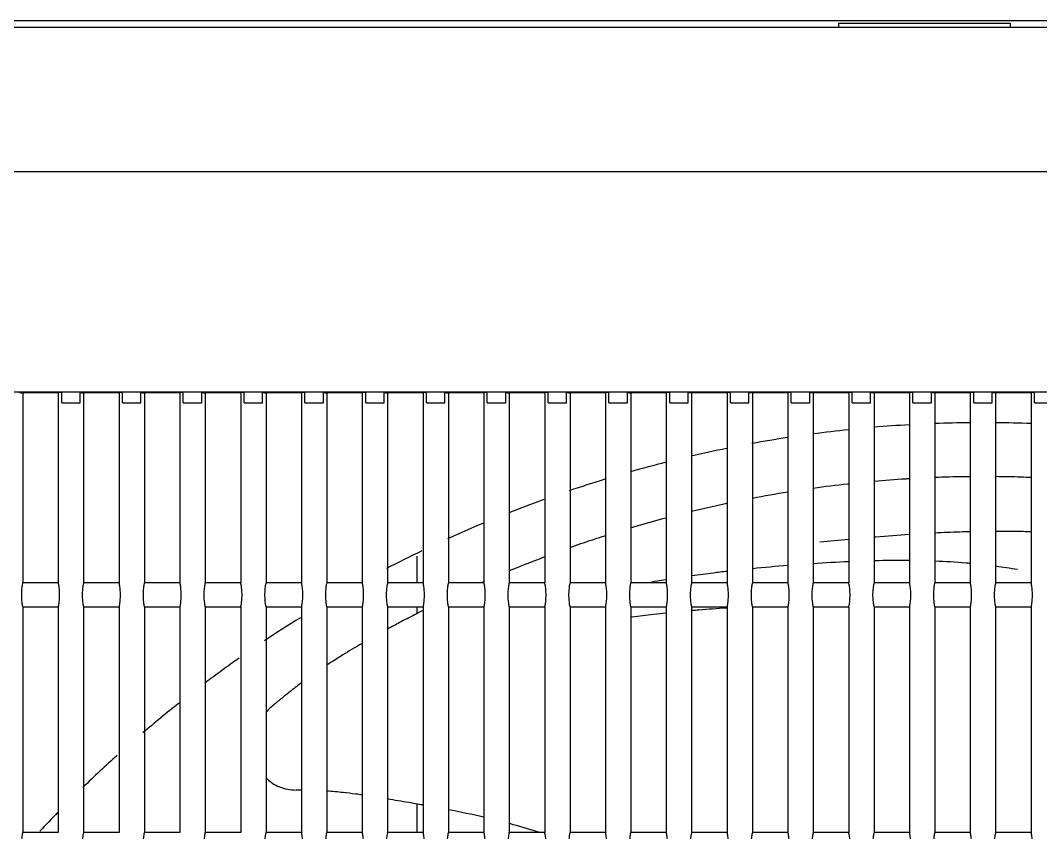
# Model space of a CAD drawing. Header units: millimetres. Extents: x 421 to 5436, y -1186 to -112.
# Drawn here: x 5352.2128 to 5352.528, y -181.7559 to -181.505 of the extents above; entities that cross this region are included whole.
import ezdxf

# ---------------------------------------------------------------- set-up
doc = ezdxf.new("R2010")
doc.units = ezdxf.units.MM
doc.layers.add('A-AC', color=150, linetype='Continuous')

msp = doc.modelspace()

# ---------------------------------------------------------------- linework, layer by layer
at = {"layer": 'A-AC', "color": 10, "lineweight": -3, "ltscale": 7.5}
for p, q in [((5353.433675586159, -181.5071598828597), (5352.033675586159, -181.5071598828597)), ((5352.078475417804, -181.504993216193), (5353.388875754513, -181.504993216193)), ((5352.465482638563, -181.5058265495256), (5352.465482638563, -181.507159882859)), ((5352.465485416828, -181.5058265495256), (5352.518532422157, -181.5058265495256)), ((5352.51853520042, -181.5058265495256), (5352.51853520042, -181.507159882859)), ((5352.008675586158, -181.5516598828597), (5353.458675586158, -181.5516598828597)), ((5352.911091081193, -181.6197965363651), (5352.10959342459, -181.6197965363651)), ((5352.212453320376, -181.6199016469359), (5352.213522331207, -181.6200791775186)), ((5352.213522331207, -181.6200791775186), (5352.213522331207, -181.678632706856)), ((5352.225528401801, -181.6199016587902), (5352.224467491427, -181.620073934431)), ((5352.224467491427, -181.620073934431), (5352.224467491427, -181.6787822641797)), ((5352.225528401801, -181.6231112022058), (5352.225528401801, -181.6199016587902)), ((5352.231238435126, -181.6199016634971), (5352.232307003702, -181.6200789932295)), ((5352.231238435126, -181.6231112022058), (5352.231238435126, -181.6199016634971)), ((5352.232307003702, -181.6200789932295), (5352.232307003702, -181.6786375506301)), ((5352.244313650675, -181.6199016732742), (5352.243252657507, -181.6200740888071)), ((5352.243252657507, -181.6200740888071), (5352.243252657507, -181.6787774425247)), ((5352.244313650675, -181.6231112022058), (5352.244313650675, -181.6199016732742)), ((5352.250023554111, -181.619901677132), (5352.251091692763, -181.6200788082524)), ((5352.250023554111, -181.6231112022058), (5352.250023554111, -181.619901677132)), ((5352.251091692763, -181.6200788082524), (5352.251091692763, -181.6786423914295)), ((5352.263098894779, -181.6199016850951), (5352.262037807036, -181.6200742423728)), ((5352.262037807036, -181.6200742423728), (5352.262037807036, -181.6787726228213)), ((5352.263098894779, -181.6231112022058), (5352.263098894779, -181.6199016850951)), ((5352.268808677341, -181.6199016882156), (5352.269876398368, -181.6200786229454)), ((5352.268808677341, -181.6231112022058), (5352.268808677341, -181.6199016882156)), ((5352.269876398368, -181.6200786229454), (5352.269876398368, -181.6786472294098)), ((5352.28188413414, -181.6199016946098), (5352.28082294004, -181.6200743954944)), ((5352.28082294004, -181.6200743954944), (5352.28082294004, -181.678767804417)), ((5352.28188413414, -181.6231112022058), (5352.28188413414, -181.6199016946098)), ((5352.287593804829, -181.6199016970952), (5352.288661120492, -181.6200784376399)), ((5352.287593804829, -181.6231112022058), (5352.287593804829, -181.6199016970952)), ((5352.288661120492, -181.6200784376399), (5352.288661120492, -181.6786520647265)), ((5352.300669368779, -181.6199017021468), (5352.29960805654, -181.6200745485121)), ((5352.29960805654, -181.6200745485121), (5352.29960805654, -181.6787629871594)), ((5352.300669368779, -181.6231112022058), (5352.300669368779, -181.6199017021468)), ((5352.306378936588, -181.6199017040926), (5352.307445859115, -181.6200782526414)), ((5352.306378936588, -181.6231112022058), (5352.306378936588, -181.6199017040926)), ((5352.307445859115, -181.6200782526414), (5352.307445859115, -181.6786568975344)), ((5352.319454598726, -181.6199017080098), (5352.318393156556, -181.6200747017397)), ((5352.318393156556, -181.6200747017397), (5352.318393156556, -181.6787581708966)), ((5352.319454598726, -181.6231112022058), (5352.319454598726, -181.6199017080098)), ((5352.325164072628, -181.6199017095028), (5352.326230614217, -181.6200780682291)), ((5352.325164072628, -181.6231112022058), (5352.325164072628, -181.6199017095028)), ((5352.326230614217, -181.6200750309129), (5352.326230614217, -181.6787218731454)), ((5352.338239824001, -181.6199017124754), (5352.337178240106, -181.6200748554652)), ((5352.337178240106, -181.6200748554652), (5352.337178240106, -181.6787533554766)), ((5352.338239824001, -181.6231112022058), (5352.338239824001, -181.6199017124754)), ((5352.343949212967, -181.6199017135948), (5352.345015385779, -181.6200778846564)), ((5352.343949212967, -181.6231112022058), (5352.343949212967, -181.6199017135948)), ((5352.345015385779, -181.6200778846564), (5352.345015385779, -181.678666556242)), ((5352.35702504463, -181.6199017157944), (5352.355963307206, -181.6200750099501)), ((5352.355963307206, -181.6200750099501), (5352.355963307206, -181.6787485407478)), ((5352.35702504463, -181.6231112022058), (5352.35702504463, -181.6199017157944)), ((5352.362734357617, -181.6199017166105), (5352.363800173788, -181.6200777021511)), ((5352.362734357617, -181.6231112022058), (5352.362734357617, -181.6199017166105)), ((5352.363800173788, -181.6200777021511), (5352.363800173788, -181.6786713824492)), ((5352.375810260635, -181.6199017181907), (5352.374748357873, -181.6200751654308)), ((5352.374748357873, -181.6200751654308), (5352.374748357873, -181.6787437265589)), ((5352.375810260635, -181.6231112022058), (5352.375810260635, -181.6199017181907)), ((5352.381519506591, -181.6199017187671), (5352.382584978228, -181.6200775209143)), ((5352.381519506591, -181.6231112022058), (5352.381519506591, -181.6199017187671)), ((5352.382584978228, -181.6200775209143), (5352.382584978228, -181.6786762067636)), ((5352.39459547204, -181.6199017198633), (5352.393533392117, -181.6200753221169)), ((5352.393533392117, -181.6200753221169), (5352.393533392117, -181.678738912758)), ((5352.39459547204, -181.6231112022058), (5352.39459547204, -181.6199017198633)), ((5352.400304659906, -181.619901720255), (5352.401369799085, -181.6200773411213)), ((5352.400304659906, -181.6231112022058), (5352.400304659906, -181.619901720255)), ((5352.401369799085, -181.6200773411213), (5352.401369799085, -181.6786810293383)), ((5352.413380678865, -181.619901720984), (5352.412318409952, -181.6200754801923)), ((5352.412318409952, -181.6200754801923), (5352.412318409952, -181.6787340991939)), ((5352.413380678865, -181.6231112022058), (5352.413380678865, -181.619901720984)), ((5352.419089817577, -181.6199017212384), (5352.420154636351, -181.6200771629231)), ((5352.419089817577, -181.6231112022058), (5352.419089817577, -181.6199017212384)), ((5352.420154636351, -181.6200771629231), (5352.420154636351, -181.678685850326)), ((5352.432165881133, -181.6199017216998), (5352.431103411385, -181.6200756398159)), ((5352.431103411385, -181.6200756398159), (5352.431103411385, -181.6787292857152)), ((5352.432165881133, -181.6231112022058), (5352.432165881133, -181.6199017216998)), ((5352.437874979618, -181.619901721856), (5352.438939490014, -181.6200769864429)), ((5352.437874979618, -181.6231112022058), (5352.437874979618, -181.619901721856)), ((5352.438939490014, -181.6200769864429), (5352.438939490014, -181.6786906698794)), ((5352.450951078863, -181.6199017221306), (5352.449888396426, -181.6200758011198)), ((5352.449888396426, -181.6200758011198), (5352.449888396426, -181.6787244721704)), ((5352.450951078863, -181.6231112022058), (5352.450951078863, -181.6199017221306)), ((5352.456660146048, -181.6199017222204), (5352.457724360069, -181.6200768117799)), ((5352.456660146048, -181.6231112022058), (5352.456660146048, -181.6199017222204)), ((5352.457724360069, -181.6200768117799), (5352.457724360069, -181.6786954881504)), ((5352.469736272078, -181.6199017223714), (5352.468673365081, -181.6200759642113)), ((5352.468673365081, -181.6200759642113), (5352.468673365081, -181.6787196584085)), ((5352.469736272078, -181.6231112022058), (5352.469736272078, -181.6199017223714)), ((5352.475445316883, -181.6199017224183), (5352.476509246509, -181.6200766390066)), ((5352.475445316883, -181.6231112022058), (5352.475445316883, -181.6199017224183)), ((5352.476509246509, -181.6200766390066), (5352.476509246509, -181.6787003052916)), ((5352.488521460795, -181.6199017224908), (5352.487458317353, -181.6200761291716)), ((5352.487458317353, -181.6200761291716), (5352.487458317353, -181.6787148442779)), ((5352.488521460795, -181.6231112022058), (5352.488521460795, -181.6199017224908)), ((5352.494230492139, -181.6199017225103), (5352.495294149329, -181.6200764681705)), ((5352.494230492139, -181.6231112022058), (5352.494230492139, -181.6199017225103)), ((5352.495294149329, -181.6200764681705), (5352.495294149329, -181.6787051214549)), ((5352.507306645035, -181.6199017225319), (5352.506243253247, -181.6200762960566)), ((5352.506243253247, -181.620076802993), (5352.506243253247, -181.6787089276559)), ((5352.507306645035, -181.6231112022058), (5352.507306645035, -181.6199017225319)), ((5352.513015671834, -181.6199017225319), (5352.514079068529, -181.6200762992933)), ((5352.513015671834, -181.6231112022058), (5352.513015671834, -181.6199017225319)), ((5352.514079068529, -181.6200762992933), (5352.514079068529, -181.6787099367918)), ((5352.526091824817, -181.6199017225113), (5352.525028172761, -181.6200764648961)), ((5352.525028172761, -181.6200766341628), (5352.525028172761, -181.6787102188923)), ((5352.526091824817, -181.6231112022058), (5352.526091824817, -181.6199017225113)), ((5352.225528401801, -181.6231112022058), (5352.231238435126, -181.6231112022058)), ((5352.244313650675, -181.6231112022058), (5352.250023554111, -181.6231112022058)), ((5352.263098894779, -181.6231112022058), (5352.268808677341, -181.6231112022058)), ((5352.28188413414, -181.6231112022058), (5352.287593804829, -181.6231112022058)), ((5352.300669368779, -181.6231112022058), (5352.306378936588, -181.6231112022058)), ((5352.319454598726, -181.6231112022058), (5352.325164072628, -181.6231112022058)), ((5352.338239824001, -181.6231112022058), (5352.343949212967, -181.6231112022058)), ((5352.35702504463, -181.6231112022058), (5352.362734357617, -181.6231112022058)), ((5352.375810260635, -181.6231112022058), (5352.381519506591, -181.6231112022058)), ((5352.39459547204, -181.6231112022058), (5352.400304659906, -181.6231112022058)), ((5352.413380678865, -181.6231112022058), (5352.419089817577, -181.6231112022058)), ((5352.432165881133, -181.6231112022058), (5352.437874979618, -181.6231112022058)), ((5352.450951078863, -181.6231112022058), (5352.456660146048, -181.6231112022058)), ((5352.469736272078, -181.6231112022058), (5352.475445316883, -181.6231112022058)), ((5352.488521460795, -181.6231112022058), (5352.494230492139, -181.6231112022058)), ((5352.507306645035, -181.6231112022058), (5352.513015671834, -181.6231112022058)), ((5352.526091824817, -181.6231112022058), (5352.531800855988, -181.6231112022058)), ((5352.335372186159, -181.678709160678), (5352.335372186159, -181.6704896575413)), ((5352.224482919537, -181.678709160678), (5352.213538802947, -181.678709160678)), ((5352.243267074892, -181.678709160678), (5352.232322418529, -181.678709160678)), ((5352.262051213226, -181.678709160678), (5352.251106053329, -181.678709160678)), ((5352.280835334491, -181.678709160678), (5352.269889707241, -181.678709160678)), ((5352.299619438636, -181.678709160678), (5352.288673380159, -181.678709160678)), ((5352.318403525609, -181.678709160678), (5352.307457071985, -181.678709160678)), ((5352.337187595358, -181.678709160678), (5352.326240782621, -181.678709160678)), ((5352.355971647826, -181.678709160678), (5352.345024511969, -181.678709160678)), ((5352.374755682956, -181.678709160678), (5352.363808259935, -181.678709160678)), ((5352.393539700688, -181.678709160678), (5352.382592026428, -181.678709160678)), ((5352.412323700963, -181.678709160678), (5352.401375811357, -181.678709160678)), ((5352.431107683716, -181.678709160678), (5352.420159614636, -181.678709160678)), ((5352.449891648882, -181.678709160678), (5352.438943436178, -181.678709160678)), ((5352.468675596395, -181.678709160678), (5352.457727275901, -181.678709160678)), ((5352.487459526184, -181.678709160678), (5352.476511133722, -181.678709160678)), ((5352.506243438182, -181.678709160678), (5352.495295009565, -181.678709160678)), ((5352.525027332312, -181.678709160678), (5352.514078903348, -181.678709160678)), ((5352.213522331207, -181.6862867260727), (5352.213522331207, -181.7557208735227)), ((5352.224482919537, -181.6862102717066), (5352.213538802947, -181.6862102717066)), ((5352.224467491427, -181.6861371686505), (5352.224467491427, -181.7558704308465)), ((5352.232307003702, -181.6862818822633), (5352.232307003702, -181.7557257172969)), ((5352.243267074892, -181.6862102717066), (5352.232322418529, -181.6862102717066)), ((5352.243252657507, -181.6861419893446), (5352.243252657507, -181.7558656091915)), ((5352.251091692763, -181.6862770414291), (5352.251091692763, -181.7557305580963)), ((5352.262051213226, -181.6862102717066), (5352.251106053329, -181.6862102717066)), ((5352.262037807036, -181.6861468090867), (5352.262037807036, -181.755860789488)), ((5352.269876398368, -181.6862722034139), (5352.269876398368, -181.7557353960765)), ((5352.280835334491, -181.6862102717066), (5352.269889707241, -181.6862102717066)), ((5352.28082294004, -181.6861516275296), (5352.28082294004, -181.7558559710837)), ((5352.288661120492, -181.6862673680628), (5352.288661120492, -181.7557402313932)), ((5352.299619438636, -181.6862102717066), (5352.288673380159, -181.6862102717066)), ((5352.29960805654, -181.6861564448252), (5352.29960805654, -181.7558511538259)), ((5352.307445859115, -181.6862625352203), (5352.307445859115, -181.7557450642012)), ((5352.318403525609, -181.6862102717066), (5352.307457071985, -181.6862102717066)), ((5352.318393156556, -181.6861612611256), (5352.318393156556, -181.7558463375631)), ((5352.326230614217, -181.6861975592392), (5352.326230614217, -181.7558100398121)), ((5352.337187595358, -181.6862102717066), (5352.326240782621, -181.6862102717066)), ((5352.335372186159, -181.6881674106407), (5352.335372186159, -181.6862102717066)), ((5352.337178240106, -181.6861660765826), (5352.337178240106, -181.7558415221433)), ((5352.345015385779, -181.6862528764441), (5352.345015385779, -181.7557547229087)), ((5352.355971647826, -181.6862102717066), (5352.345024511969, -181.6862102717066)), ((5352.355963307206, -181.686170891348), (5352.355963307206, -181.7558367074146)), ((5352.363800173788, -181.6862480502029), (5352.363800173788, -181.755759549116)), ((5352.374755682956, -181.6862102717066), (5352.363808259935, -181.6862102717066)), ((5352.374748357873, -181.6861757055733), (5352.374748357873, -181.7558318932256)), ((5352.382584978228, -181.6862432258542), (5352.382584978228, -181.7557643734303)), ((5352.393539700688, -181.6862102717066), (5352.382592026428, -181.6862102717066)), ((5352.393533392117, -181.6861805194101), (5352.393533392117, -181.7558270794248)), ((5352.401369799085, -181.6862384032456), (5352.401369799085, -181.7557691960051)), ((5352.412323700963, -181.6862102717066), (5352.401375811357, -181.6862102717066)), ((5352.412318409952, -181.6861853330099), (5352.412318409952, -181.7558222658606)), ((5352.420154636351, -181.6862335822238), (5352.420154636351, -181.7557740169927)), ((5352.431107683716, -181.6862102717066), (5352.420159614636, -181.6862102717066)), ((5352.431103411385, -181.686190146524), (5352.431103411385, -181.7558174523817)), ((5352.438939490014, -181.6862287626366), (5352.438939490014, -181.7557788365459)), ((5352.449891648882, -181.6862102717066), (5352.438943436178, -181.6862102717066)), ((5352.449888396426, -181.6861949601039), (5352.449888396426, -181.7558126388371)), ((5352.457724360069, -181.6862239443312), (5352.457724360069, -181.7557836548172)), ((5352.468675596395, -181.6862102717066), (5352.457727275901, -181.6862102717066)), ((5352.468673365081, -181.6861997739006), (5352.468673365081, -181.7558078250752)), ((5352.476509246509, -181.6862191271559), (5352.476509246509, -181.7557884719583)), ((5352.487459526184, -181.6862102717066), (5352.476511133722, -181.6862102717066)), ((5352.487458317353, -181.6862045880659), (5352.487458317353, -181.7558030109444)), ((5352.495294149329, -181.6862143109586), (5352.495294149329, -181.7557932881216)), ((5352.506243438182, -181.6862102717066), (5352.495295009565, -181.6862102717066)), ((5352.506243253247, -181.6862105047287), (5352.506243253247, -181.7557970943226)), ((5352.525027332312, -181.6862102717066), (5352.514078903348, -181.6862102717066)), ((5352.514079068529, -181.6862094955873), (5352.514079068529, -181.7557981034586)), ((5352.525028172761, -181.6862092134922), (5352.525028172761, -181.755798385559)), ((5352.294390352165, -181.7136521466998), (5352.294301965804, -181.7137232984794)), ((5352.335372186159, -181.7557973273445), (5352.335372186159, -181.7470471876734)), ((5352.224482919537, -181.7557973273445), (5352.213538802947, -181.7557973273445)), ((5352.243267074892, -181.7557973273445), (5352.232322418529, -181.7557973273445)), ((5352.262051213226, -181.7557973273445), (5352.251106053329, -181.7557973273445)), ((5352.280835334491, -181.7557973273445), (5352.269889707241, -181.7557973273445)), ((5352.299619438636, -181.7557973273445), (5352.288673380159, -181.7557973273445)), ((5352.318403525609, -181.7557973273445), (5352.307457071985, -181.7557973273445)), ((5352.337187595358, -181.7557973273445), (5352.326240782621, -181.7557973273445)), ((5352.355971647826, -181.7557973273445), (5352.345024511969, -181.7557973273445)), ((5352.374755682956, -181.7557973273445), (5352.363808259935, -181.7557973273445)), ((5352.393539700688, -181.7557973273445), (5352.382592026428, -181.7557973273445)), ((5352.412323700963, -181.7557973273445), (5352.401375811357, -181.7557973273445)), ((5352.431107683716, -181.7557973273445), (5352.420159614636, -181.7557973273445)), ((5352.449891648882, -181.7557973273445), (5352.438943436178, -181.7557973273445)), ((5352.468675596395, -181.7557973273445), (5352.457727275901, -181.7557973273445)), ((5352.487459526184, -181.7557973273445), (5352.476511133722, -181.7557973273445)), ((5352.506243438182, -181.7557973273445), (5352.495295009565, -181.7557973273445)), ((5352.525027332312, -181.7557973273445), (5352.514078903348, -181.7557973273445))]:
    msp.add_line(p, q, dxfattribs=at)
for start, end in [(93.28726198776434, 94.86008867340408), (90.58881854090038, 92.16164997938506), (87.89037744731708, 89.46320892906942), (98.70476988672733, 100.3049525201027), (95.98570778812561, 97.559543826647), (101.4501953838187, 103.0503588180947), (104.1956232795316, 105.8242132504364), (107.0104511519037, 108.6677698134631), (109.8540400145044, 111.5113238874407), (112.7086618127257, 114.4584021177437), (115.7109658783077, 117.4606589491017), (121.8505290183747, 123.7377334504246), (125.0890018628161, 126.9761383055238), (128.4151183962592, 130.5020461271475), (131.9965947536895, 134.083434694011), (135.6591673678785, 136.7915482441769)]:
    msp.add_arc((5352.510342252825, -182.0292432161923), 0.4, start, end, dxfattribs=at)
for points, start_tangent, end_tangent in [([(5352.224482919537, -181.6200766035299), (5352.22086560854, -181.6200765495257), (5352.217217672346, -181.6200765495257), (5352.213538521779, -181.6200765495296)], (-0.00999999999999995, 9.90156508e-10), (-0.009999999999999948, 1.016349513e-09)), ([(5352.243267074892, -181.6200766186537), (5352.239648726465, -181.6200765495257), (5352.236000604788, -181.6200765495257), (5352.232322047858, -181.6200765495309)], (-0.009999999999999955, 9.24011727e-10), (-0.009999999999999955, 9.44416732e-10)), ([(5352.262051213226, -181.6200766344243), (5352.258370128729, -181.6200765495257), (5352.254721658077, -181.6200765495257), (5352.251105587967, -181.620076549533)], (-0.009999999999999962, 8.58181521e-10), (-0.009999999999999962, 8.7234243e-10)), ([(5352.280835334491, -181.6200766504874), (5352.277155251873, -181.6200765495257), (5352.273506581916, -181.6200765495257), (5352.269889144274, -181.6200765495346)], (-0.009999999999999967, 7.923609179999999e-10), (-0.009999999999999967, 8.00278437e-10)), ([(5352.299619438636, -181.6200766665145), (5352.295940422066, -181.6200765495257), (5352.29229156554, -181.6200765495257), (5352.288672718798, -181.6200765495357)], (-0.009999999999999972, 7.26701708e-10), (-0.009999999999999972, 7.28376486e-10)), ([(5352.318403525609, -181.6200766822039), (5352.314725645792, -181.6200765495257), (5352.311076616172, -181.6200765495257), (5352.307456313383, -181.6200765495371)], (-0.009999999999999978, 6.61203344e-10), (-0.009999999999999978, 6.56635971e-10)), ([(5352.337187595358, -181.6200766972795), (5352.333510232329, -181.6200765495257), (5352.32986137659, -181.6200765495257), (5352.326240782621, -181.6200766885836)], (-0.009999999999999983, 5.95911658e-10), (-0.009999999999999978, 6.388465300000001e-10)), ([(5352.355971647826, -181.6200767114913), (5352.35229541328, -181.6200765495257), (5352.348646440854, -181.6200765495257), (5352.345024504013, -181.6200767020296)], (-0.009999999999999985, 5.30732043e-10), (-0.009999999999999985, 5.73208876e-10)), ([(5352.374755682956, -181.6200767246155), (5352.371081739052, -181.6200765495257), (5352.36743227682, -181.6200765495257), (5352.363807233554, -181.6200765495407)], (-0.009999999999999993, 4.65667159e-10), (-0.009999999999999988, 4.43746247e-10)), ([(5352.393539700688, -181.6200767364537), (5352.389866053392, -181.6200765495257), (5352.386216887986, -181.6200765495257), (5352.382592018833, -181.6200767284802)], (-0.009999999999999995, 4.00693656e-10), (-0.009999999999999988, 4.43016162e-10)), ([(5352.412323700963, -181.6200767468335), (5352.408674439432, -181.6200765495257), (5352.405025138049, -181.6200765495257), (5352.401375804125, -181.6200767397875)], (-0.009999999999999995, 3.35680912e-10), (-0.009999999999999993, 3.78002587e-10)), ([(5352.431107683716, -181.6200767556084), (5352.427457923373, -181.6200765495257), (5352.423808126003, -181.6200765495257), (5352.420158385235, -181.6200765495428)], (-0.009999999999999995, 2.70793604e-10), (-0.009999999999999998, 2.35935968e-10)), ([(5352.449891648882, -181.6200767626574), (5352.446241825206, -181.6200765495257), (5352.442591969646, -181.6200765495257), (5352.438942158397, -181.6200765495435)], (-0.009999999999999998, 2.0609787e-10), (-0.009999999999999998, 1.68044349e-10)), ([(5352.468676924103, -181.6200765495403), (5352.465025718826, -181.6200765495257), (5352.461375823714, -181.6200765495257), (5352.457725960603, -181.6200765495435)], (-0.009999999999999998, 2.25094349e-10), (-0.009999999999999998, 1.00904363e-10)), ([(5352.487460875156, -181.620076549541), (5352.483809614301, -181.6200765495257), (5352.480159693425, -181.6200765495257), (5352.476509792263, -181.6200765495435)], (-0.009999999999999998, 1.61627852e-10), (-0.01, 3.4395381e-11)), ([(5352.506244796652, -181.6200765495432), (5352.502594867493, -181.6200765495257), (5352.498944943424, -181.6200765495257), (5352.495293653619, -181.6200765495416)], (-0.009999999999999998, 9.7402313e-11), (-0.01, -3.1199179e-11)), ([(5352.525028688407, -181.6200765495435), (5352.521378764992, -181.6200765495257), (5352.517728834386, -181.6200765495257), (5352.514077544799, -181.6200765495412)], (-0.01, 3.2568897e-11), (-0.009999999999999998, -9.618478e-11)), ([(5352.487451365781, -181.6465875175429), (5352.486297144604, -181.6466584039592), (5352.476494609819, -181.6474015884614)], (-0.009982107694597155, -0.0005979347568625791), (-0.009960870383657942, -0.0008837766686024861)), ([(5352.506241330348, -181.6459239064293), (5352.504159262022, -181.6459520005612), (5352.495290784423, -181.6461984397233)], (-0.009999419358097115, -0.000107761314545731), (-0.009992257913363372, -0.000393423172712373)), ([(5352.525034845148, -181.6461821680277), (5352.521965574142, -181.6460769973742), (5352.514079579394, -181.6459195786883)], (-0.009992682615981067, 0.000382484164730773), (-0.009999532292236643, 9.6715751130089e-05)), ([(5352.468423976979, -181.6482028506655), (5352.457702259268, -181.649539109316)], (-0.00993994105580722, -0.001094336240411547), (-0.009904534593804809, -0.001378475418759375)), ([(5352.468672526937, -181.6481765070839), (5352.4684237824, -181.6482038103429)], (-0.009940653700382832, -0.00108784374294525), (-0.0099399411930723, -0.001094334993621421)), ([(5352.449875427501, -181.6507116378775), (5352.43891230261, -181.6526346857643)], (-0.009873711764947895, -0.001584239875375404), (-0.009823498101877165, -0.00187053068470307)), ([(5352.431076508359, -181.654211267514), (5352.420128986359, -181.6566992959044)], (-0.009782535074970884, -0.00207412813176149), (-0.009718113079281804, -0.002357600088711393)), ([(5352.41227941231, -181.6586908028571), (5352.403553903413, -181.6611115254398)], (-0.009666648051828094, -0.002560452194845302), (-0.009604114009562532, -0.002785856078717046)), ([(5352.403554126636, -181.6611114655248), (5352.401354466963, -181.6617565844192)], (-0.00960411697894056, -0.002785845841898942), (-0.009587448206792965, -0.002842681283939927)), ([(5352.393492060849, -181.6641790287797), (5352.389159261284, -181.665592829158), (5352.382572440201, -181.6678514270282)], (-0.009524822885564097, -0.003045939756238531), (-0.009429657795646293, -0.003328896792783924)), ([(5352.459759214971, -181.6660764627109), (5352.468666579097, -181.665220083124)], (0.009951043643058922, 0.000988296723629417), (0.009957584082933341, 0.000920064797344496)), ([(5352.476502895062, -181.6645292166593), (5352.477115731278, -181.6644782997503), (5352.487454036107, -181.6637029469186)], (0.009965331026579108, 0.0008319720732691251), (0.009977948539592241, 0.000663734089262462)), ([(5352.495286862699, -181.6632405112466), (5352.503032236891, -181.6629126572702), (5352.506242592081, -181.6628195975984)], (0.009986969225699275, 0.000510338794268681), (0.00999692581325295, 0.000247940082110056)), ([(5352.514078675633, -181.6627107113172), (5352.520179850149, -181.6627538868579), (5352.525031857162, -181.6628764627026)], (0.009999968846811948, 2.4961225741814e-05), (0.009994303353894248, -0.000337491437429428)), ([(5352.374701302455, -181.6707269448516), (5352.363786810232, -181.6750419509599)], (-0.009354848736785649, -0.003533667374252976), (-0.009242077462954228, -0.00381890091109386)), ([(5352.476507254602, -181.6718169863602), (5352.487460356388, -181.6717312199221)], (0.009996961001134532, 0.000246517224135076), (0.009999464299761339, -0.000103507090571143)), ([(5352.495301479903, -181.6719277593697), (5352.504965391787, -181.6725242695049), (5352.506260397502, -181.6726373612312)], (0.009991796644537447, -0.0004049689052387741), (0.009959259219811084, -0.000901751513781865)), ([(5352.420144248094, -181.6764762553566), (5352.426916659944, -181.6755778538979), (5352.431094240801, -181.6750771662057)], (0.0099021675536651, 0.00139537727484079), (0.009934325034859071, 0.001144196705891193)), ([(5352.438934468717, -181.6742395698714), (5352.449881975292, -181.6732715110265)], (0.009951577717006678, 0.000982904340399483), (0.009969240966237056, 0.0007837311765528281)), ([(5352.45772256702, -181.6727046740527), (5352.468666477766, -181.6720918156843)], (0.009978352727759184, 0.000657629713760598), (0.009989999984129456, 0.000447102132731971)), ([(5352.514109909218, -181.6735088805485), (5352.520814540537, -181.6745284590361)], (0.009913502255186512, -0.001312430202491538), (0.009854554237526047, -0.001699341278159694)), ([(5352.406814902717, -181.6785882583542), (5352.412143656658, -181.6776861949336)], (0.009847190208769029, 0.00174150652950924), (0.009871533176512452, 0.001597758662944428)), ([(5352.412143656658, -181.6776861949336), (5352.412305864629, -181.6776599766831)], (0.009871533177253073, 0.001597758658368602), (0.009872222200152736, 0.001593495789392448)), ([(5352.213522331207, -181.678632706856), (5352.21324636934, -181.6799432286421), (5352.213102634105, -181.6815955881871), (5352.213102628772, -181.6833237142555), (5352.213246365569, -181.6849761770527), (5352.213522331207, -181.6862867260727)], (-0.002994322410565368, -0.009541175677115791), (0.002994322410565368, -0.009541175677115791)), ([(5352.224467491427, -181.6861371686505), (5352.224716406214, -181.6849834352881), (5352.224864264701, -181.6833278812121), (5352.224864269316, -181.6815916605979), (5352.224716409528, -181.679936019937), (5352.224467491427, -181.6787822641797)], (0.003055732224605743, 0.009521685805124323), (-0.003055732224605743, 0.009521685805124323)), ([(5352.232307003702, -181.6786375506301), (5352.232031937094, -181.6799430543795), (5352.231888103502, -181.6815954917213), (5352.231888098175, -181.6833238109659), (5352.232031933326, -181.6849763513544), (5352.232307003702, -181.6862818822633)], (-0.002995796382653246, -0.009540712973026793), (0.002995796382653246, -0.009540712973026793)), ([(5352.243252657507, -181.6861419893446), (5352.243502434103, -181.6849831159891), (5352.243650124957, -181.6833275928034), (5352.243650119245, -181.681591704006), (5352.243502430004, -181.6799362881147), (5352.243252657507, -181.6787774425247)], (0.003053228911296435, 0.009522488814129614), (-0.003053228911296435, 0.009522488814129614)), ([(5352.251091692763, -181.6786423914295), (5352.250817519232, -181.6799428762765), (5352.250673585067, -181.6815953930679), (5352.250673579746, -181.6833239098353), (5352.250817515467, -181.6849765294912), (5352.251091692763, -181.6862770414291)], (-0.002997303091132982, -0.009540239733879052), (0.002997303091132982, -0.009540239733879052)), ([(5352.262037807036, -181.6861468090867), (5352.26228844201, -181.6849828264899), (5352.262435966307, -181.6833274296957), (5352.262435960629, -181.6815918677562), (5352.262288437938, -181.6799365777656), (5352.262037807036, -181.6787726228213)], (0.003050761906283652, 0.009523279466190651), (-0.003050761906283652, 0.009523279466190651)), ([(5352.269876398368, -181.6786472294098), (5352.269603115796, -181.679942694326), (5352.269459078836, -181.6815952922202), (5352.269459073519, -181.6833240108708), (5352.269603112032, -181.6849767114693), (5352.269876398368, -181.6862722034139)], (-0.00299884261229349, -0.009539755918612005), (0.00299884261229349, -0.009539755918612005)), ([(5352.28082294004, -181.6861516275296), (5352.281074433746, -181.6849825411362), (5352.281221794007, -181.6833272690408), (5352.28122178836, -181.6815920290207), (5352.281074429698, -181.6799368632637), (5352.28082294004, -181.678767804417)], (0.00304833103642319, 0.00952405784801726), (-0.00304833103642319, 0.00952405784801726)), ([(5352.288661120492, -181.6786520647265), (5352.288388726828, -181.679942508521), (5352.288244584845, -181.6815951891706), (5352.288244579529, -181.6833241140794), (5352.288388723065, -181.6849768972957), (5352.288661120492, -181.6862673680628)], (-0.003000415026015343, -0.009539261484604626), (0.003000415026015343, -0.009539261484604626)), ([(5352.29960805654, -181.6861564448252), (5352.299860409397, -181.6849822599127), (5352.30000760813, -181.6833271108235), (5352.300007602514, -181.6815921878144), (5352.299860405374, -181.6799371446241), (5352.29960805654, -181.6787629871594)], (0.00304593613274694, 0.009524824044318437), (-0.00304593613274694, 0.009524824044318437)), ([(5352.307445859115, -181.6786568975344), (5352.307174352372, -181.6799423188538), (5352.307030103127, -181.681595083912), (5352.307030097813, -181.6833242194682), (5352.307174348609, -181.6849770869781), (5352.307445859115, -181.6862625352203)], (-0.003002020414370758, -0.009538756388109576), (0.003002020414370758, -0.009538756388109576)), ([(5352.318393156556, -181.6861612611256), (5352.318646369053, -181.6849819828042), (5352.318793408749, -181.6833269550302), (5352.318793403161, -181.6815923441516), (5352.318646365052, -181.6799374218626), (5352.318393156556, -181.6787581708966)], (0.003043577029814743, 0.009525578138023124), (-0.00304357702987943, 0.009525578138002457)), ([(5352.326230614217, -181.6786617281459), (5352.325959994246, -181.6799421128403), (5352.325815636217, -181.6815949158936), (5352.325815625917, -181.6833242665659), (5352.325959986945, -181.6849772680803), (5352.326230614217, -181.6862577048896)], (-0.003003658863729778, -0.009538240583584457), (0.003003658863729778, -0.009538240583584457)), ([(5352.337178240106, -181.6861660765826), (5352.337432312795, -181.6849817097957), (5352.337579195932, -181.6833268016469), (5352.337579190371, -181.6815924980463), (5352.337432308816, -181.6799376949941), (5352.337178240106, -181.6787533554766)], (0.003041253565879637, 0.00952632021023986), (-0.003041253565879637, 0.00952632021023986)), ([(5352.345015385779, -181.678666556242), (5352.344745647184, -181.6799419279023), (5352.34460117667, -181.6815948667361), (5352.344601171356, -181.6833244368174), (5352.344745643417, -181.6849774779419), (5352.345015385779, -181.6862528764441)], (-0.003005330463071062, -0.009537714024216552), (0.003005330463071062, -0.009537714024216552)), ([(5352.355848062487, -181.6784281657858), (5352.355480106758, -181.6785903116593)], (-0.009153036782530759, -0.004027644182104347), (-0.009148759562119661, -0.004037350427511107)), ([(5352.355963307206, -181.686170891348), (5352.356218240708, -181.6849814408727), (5352.356364969749, -181.6833266506601), (5352.356364964215, -181.6815926495119), (5352.35621823675, -181.6799379640329), (5352.355963307206, -181.6787485407478)], (0.003038965583391687, 0.009527050340108464), (-0.003038965583391687, 0.009527050340108464)), ([(5352.363800173788, -181.6786713824492), (5352.363531316547, -181.6799417266011), (5352.36338673201, -181.6815947548025), (5352.363386726694, -181.6833245487935), (5352.363531312776, -181.6849776792394), (5352.363800173788, -181.6862480502029)], (-0.003007035304517203, -0.009537176661747809), (0.003007035304517203, -0.009537176661747809)), ([(5352.374748357873, -181.6861757055733), (5352.37500415287, -181.684981176021), (5352.375150730266, -181.6833265020568), (5352.375150724756, -181.681592798562), (5352.375004148931, -181.6799382289933), (5352.374748357873, -181.6787437265589)], (0.003036712927884753, 0.009527768605167613), (-0.00303671292782045, 0.009527768605188109)), ([(5352.382584978228, -181.6786762067636), (5352.382317000616, -181.6799415214052), (5352.382172299785, -181.6815946406275), (5352.382172294465, -181.6833246629819), (5352.382316996841, -181.6849778844257), (5352.382584978228, -181.6862432258542)], (-0.003008773483714915, -0.009536628446348007), (0.003008773483714915, -0.009536628446348007)), ([(5352.393533392117, -181.6861805194101), (5352.393790049362, -181.6849809152268), (5352.393936477549, -181.683326355824), (5352.393936472061, -181.6815929452098), (5352.393790045442, -181.6799384898895), (5352.393533392117, -181.678738912758)], (0.003034495449353777, 0.009528475080927232), (-0.003034495449353777, 0.009528475080927232)), ([(5352.401369799085, -181.6786810293383), (5352.401102699443, -181.6799413123053), (5352.400957880038, -181.6815945242022), (5352.400957874714, -181.6833247793911), (5352.401102695661, -181.6849780935099), (5352.401369799085, -181.6862384032456)], (-0.003010545099615503, -0.009536069326676536), (0.003010545099615503, -0.009536069326676536)), ([(5352.412318409952, -181.6861853330099), (5352.412575930261, -181.6849806584764), (5352.412722211662, -181.6833262119494), (5352.412722206195, -181.6815930894679), (5352.412575926358, -181.6799387467349), (5352.412318409952, -181.6787340991939)], (0.003032313000530143, 0.009529169841429833), (-0.003032313000530143, 0.009529169841429833)), ([(5352.420154636351, -181.678685850326), (5352.41988841308, -181.6799410992921), (5352.419743472813, -181.6815944055177), (5352.419743467482, -181.6833248980302), (5352.419888409294, -181.6849783065009), (5352.420154636351, -181.6862335822238)], (-0.003012350254068336, -0.009535499250003352), (0.003012350254068336, -0.009535499250003352)), ([(5352.431103411385, -181.686190146524), (5352.43136179564, -181.6849804057567), (5352.431507932666, -181.6833260704204), (5352.431507927219, -181.6815932313486), (5352.431361791754, -181.6799389995426), (5352.431103411385, -181.6787292857152)], (0.003030165438330697, 0.009529852958799843), (-0.003030165438330697, 0.009529852958799843)), ([(5352.438939490014, -181.6786906698794), (5352.438674141586, -181.6799408823563), (5352.438529078157, -181.6815942845644), (5352.43852907282, -181.6833250189079), (5352.438674137792, -181.6849785234083), (5352.438939490014, -181.6862287626366)], (-0.003014189052500852, -0.009534918161986709), (0.003014189052500852, -0.009534918161986709)), ([(5352.449888396426, -181.6861949601039), (5352.450147645573, -181.6849801570547), (5352.450293640622, -181.6833259312252), (5352.450293635195, -181.6815933708644), (5352.450147641703, -181.6799392483258), (5352.449888396426, -181.6787244721704)], (0.003028052623097774, 0.00953052450349668), (-0.003028052623097774, 0.00953052450349668)), ([(5352.457724360069, -181.6786954881504), (5352.457459885016, -181.6799406614871), (5352.457314696118, -181.6815941613329), (5352.457314690771, -181.6833251420339), (5352.457459881214, -181.6849787442422), (5352.457724360069, -181.6862239443312)], (-0.003016061603690541, -0.009534326006737112), (0.003016061603690541, -0.009534326006737112)), ([(5352.468673365081, -181.6861997739006), (5352.468933480133, -181.6849799123581), (5352.469079335591, -181.683325794352), (5352.46907933018, -181.6815935080269), (5352.468933476276, -181.679939493097), (5352.468673365081, -181.6787196584085)], (0.00302597441880128, 0.009531184544261028), (-0.00302597441880128, 0.009531184544261028)), ([(5352.476509246509, -181.6787003052916), (5352.476245643429, -181.679940436675), (5352.476100326744, -181.6815940358133), (5352.476100321387, -181.6833252674178), (5352.476245639618, -181.6849789690129), (5352.476509246509, -181.6862191271559)], (-0.003017968019598277, -0.009533722726861845), (0.003017968019598277, -0.009533722726861845)), ([(5352.487458317353, -181.6862045880659), (5352.487719299388, -181.6849796716547), (5352.487865017628, -181.6833256597897), (5352.487865012232, -181.6815936428475), (5352.487719295543, -181.6799397338684), (5352.487458317353, -181.6787148442779)], (0.003023930692766705, 0.009531833148211497), (-0.003023930692766705, 0.009531833148211497)), ([(5352.495294149329, -181.6787051214549), (5352.495031416887, -181.6799402079091), (5352.494885970085, -181.6815939079956), (5352.494885964717, -181.6833253950695), (5352.495031413066, -181.6849791977311), (5352.495294149329, -181.6862143109586)], (-0.003019908415663599, -0.009533108263363224), (0.003019908415726924, -0.009533108263343162)), ([(5352.506243253247, -181.6862094027542), (5352.506505101512, -181.684979448175), (5352.50665068413, -181.6833255915421), (5352.506650684069, -181.6815938393761), (5352.506505101468, -181.6799399839063), (5352.506243253247, -181.6787100296301)], (0.003021921315759229, 0.009532470380827838), (-0.003021921315759229, 0.009532470380827838)), ([(5352.514079068529, -181.6787099367918), (5352.513817205452, -181.6799399751781), (5352.513671626193, -181.6815937778695), (5352.513671620813, -181.6833255249994), (5352.513817201621, -181.6849794304071), (5352.514079068529, -181.6862094955873)], (-0.003021882910501941, -0.00953248255572578), (0.003021882910501941, -0.00953248255572578)), ([(5352.525028172761, -181.6862142180942), (5352.525290890362, -181.6849792153964), (5352.525436340478, -181.6833254614764), (5352.525436340418, -181.681593969455), (5352.525290890319, -181.6799402166878), (5352.525028172761, -181.6787052142906)], (0.003019946162295541, 0.009533096305861829), (-0.003019946162295541, 0.009533096305861829)), ([(5352.337173888634, -181.6872504451514), (5352.334563954149, -181.6885780918535), (5352.329907273615, -181.6910050383844)], (-0.008928757657943922, -0.00450303083330636), (-0.008836859759465476, -0.004680802238029261)), ([(5352.420242942091, -181.6872047172064), (5352.42237874762, -181.6870263658068), (5352.430889330513, -181.6863969878457)], (0.009963514788177376, 0.000853447752220792), (0.00997746036097881, 0.000671032596150606)), ([(5352.430889330513, -181.6863969878457), (5352.431117520537, -181.6863816772352)], (0.009977460360838549, 0.0006710325982361341), (0.009977671895825, 0.0006678798838593118)), ([(5352.40135398719, -181.6892605812632), (5352.401756152654, -181.6892062217146)], (0.009909018372132228, 0.001345865855405346), (0.009910739788941364, 0.001333130464693732)), ([(5352.401756152654, -181.6892062217146), (5352.408406003089, -181.688380144195), (5352.412189320844, -181.6879667628591)], (0.009910739788664406, 0.001333130466752669), (0.009946085491676663, 0.00103700693934946)), ([(5352.412189320844, -181.6879667628591), (5352.412318148464, -181.6879533521783)], (0.009946085492275028, 0.001037006933610469), (0.009946423229533909, 0.001033762515758959)), ([(5352.329907582533, -181.691005513924), (5352.326228693646, -181.6929808943532)], (-0.008836887340850471, -0.004680750166919477), (-0.008782571552522562, -0.004781886335414242)), ([(5352.317501216523, -181.6979091978867), (5352.311690031625, -181.7014304396955)], (-0.008622174351309153, -0.005065383446060779), (-0.008476873761604673, -0.005304961001724538)), ([(5352.318389634655, -181.6973901591386), (5352.317501476108, -181.6979096397413)], (-0.008641484650068672, -0.005032369525643712), (-0.008622205540578257, -0.00506533035605987)), ([(5352.311690141442, -181.7014306663477), (5352.311126093828, -181.7017848279654), (5352.307442549931, -181.7041593076692)], (-0.008476891620259384, -0.005304932465015577), (-0.00834614852274086, -0.005508339571626878)), ([(5352.299605139495, -181.7096277394464), (5352.298175587923, -181.7107010781726), (5352.29630453044, -181.7121367912175), (5352.294390352165, -181.7136521466998)], (-0.00805046053950684, -0.005932123152956556), (-0.007797165260188497, -0.006261326848624791)), ([(5352.294301777581, -181.7137233375811), (5352.292917225861, -181.7148509316803), (5352.291575514811, -181.7159626359442), (5352.290284562773, -181.7170702842443)], (-0.007791980840815705, -0.006267777482996744), (-0.007450823159678821, -0.006669725199975912)), ([(5352.290284562773, -181.7170702842443), (5352.288616566884, -181.7187442499564)], (-0.007450823159738288, -0.006669725199909484), (-0.006594980866625026, -0.007517062416186916)), ([(5352.288656182004, -181.7389789397621), (5352.288728159714, -181.7390495428094), (5352.29017429936, -181.7402632008236)], (0.007111476276114343, -0.007030427097571163), (0.008115218899855517, -0.005843220191591945)), ([(5352.290174299282, -181.7402630221), (5352.290307475093, -181.7403567524855), (5352.290441330344, -181.7404493244862), (5352.290575851521, -181.7405407423914)], (0.008115218900675633, -0.005843220190452945), (0.008331277564381992, -0.005530805921854906)), ([(5352.290575899149, -181.7405409433461), (5352.292827425772, -181.7417327934154), (5352.295260991163, -181.7424570372218), (5352.297918355449, -181.7427073215633)], (0.008331783846593306, -0.00553004321263829), (0.009999999735705567, -2.299106042862e-06)), ([(5352.299608063384, -181.7427103586356), (5352.29854028435, -181.7427046614123), (5352.297918313989, -181.7427057319292)], (-0.009999521120484259, 9.7863992302076e-05), (-0.009999906636987492, -4.3211705978003e-05)), ([(5352.316383696138, -181.7439687858337), (5352.312487916277, -181.7434989676162), (5352.30744752339, -181.7430407994516)], (-0.009914146448230712, 0.001307555047802709), (-0.009973638986531709, 0.000725620676617439)), ([(5352.318393317291, -181.7442452259793), (5352.316383585006, -181.7439696283182)], (-0.009900504552705773, 0.001407128139812536), (-0.009914118306094169, 0.001307768409455017)), ([(5352.336979746124, -181.7473243603126), (5352.332798740979, -181.7466064873045), (5352.326230851355, -181.7454756123398)], (-0.009859888764380632, 0.001668110773911778), (-0.009861198657095957, 0.001660349675607189)), ([(5352.337178855162, -181.747357908713), (5352.336979790391, -181.7473241681223)], (-0.009858863168920328, 0.001674161586139831), (-0.009859893802898992, 0.001668080991904775)), ([(5352.355979198398, -181.7511426520953), (5352.345026403045, -181.7487907330294)], (-0.009736042184065121, 0.002282429098593095), (-0.009813998500479197, 0.001919748273235866)), ([(5352.364515582934, -181.753282262209), (5352.363810321465, -181.7530947601938)], (-0.009660905116990385, 0.002582036467695405), (-0.009667640476547716, 0.002556702488796115)), ([(5352.373269786644, -181.7557786898319), (5352.365017787366, -181.7534169888213), (5352.364515582934, -181.753282262209)], (-0.00956898159875347, 0.00290423676078888), (-0.00966090511703565, 0.002582036467526049)), ([(5352.213522331207, -181.7557208735227), (5352.21324636934, -181.7570313953086), (5352.213102634105, -181.7586837548538), (5352.213102628772, -181.7604118809222), (5352.213246365569, -181.7620643437194), (5352.213522331207, -181.7633748927394)], (-0.002994322410565368, -0.009541175677115791), (0.002994322410565368, -0.009541175677115791)), ([(5352.232307003702, -181.7557257172969), (5352.232031937094, -181.7570312210462), (5352.231888103502, -181.758683658388), (5352.231888098175, -181.7604119776324), (5352.232031933326, -181.7620645180211), (5352.232307003702, -181.76337004893)], (-0.002995796382653246, -0.009540712973026793), (0.002995796382653246, -0.009540712973026793)), ([(5352.251091692763, -181.7557305580963), (5352.250817519232, -181.7570310429433), (5352.250673585067, -181.7586835597347), (5352.250673579746, -181.760412076502), (5352.250817515467, -181.7620646961577), (5352.251091692763, -181.7633652080956)], (-0.002997303091132982, -0.009540239733879052), (0.002997303091132982, -0.009540239733879052)), ([(5352.269876398368, -181.7557353960765), (5352.269603115796, -181.7570308609927), (5352.269459078836, -181.7586834588869), (5352.269459073519, -181.7604121775375), (5352.269603112032, -181.7620648781358), (5352.269876398368, -181.7633603700806)], (-0.00299884261229349, -0.009539755918612005), (0.00299884261229349, -0.009539755918612005)), ([(5352.288661120492, -181.7557402313932), (5352.288388726828, -181.7570306751877), (5352.288244584845, -181.7586833558373), (5352.288244579529, -181.7604122807461), (5352.288388723065, -181.7620650639624), (5352.288661120492, -181.7633555347293)], (-0.003000415026015343, -0.009539261484604626), (0.003000415026015343, -0.009539261484604626)), ([(5352.29960805654, -181.7632446114919), (5352.299860409397, -181.7620704265794), (5352.30000760813, -181.7604152774902), (5352.300007602514, -181.7586803544809), (5352.299860405374, -181.7570253112908), (5352.29960805654, -181.7558511538259)], (0.00304593613274694, 0.009524824044318437), (-0.00304593613274694, 0.009524824044318437)), ([(5352.307445859115, -181.7557450642012), (5352.307174352372, -181.7570304855205), (5352.307030103127, -181.7586832505788), (5352.307030097813, -181.7604123861349), (5352.307174348609, -181.7620652536448), (5352.307445859115, -181.7633507018868)], (-0.003002020414370758, -0.009538756388109576), (0.003002020414370758, -0.009538756388109576)), ([(5352.318393156556, -181.7632494277923), (5352.318646369053, -181.7620701494709), (5352.318793408749, -181.760415121697), (5352.318793403161, -181.7586805108183), (5352.318646365052, -181.7570255885294), (5352.318393156556, -181.7558463375631)], (0.00304357702987943, 0.009525578138002457), (-0.003043577029814743, 0.009525578138023124)), ([(5352.326230614217, -181.7557498948127), (5352.325959994246, -181.757030279507), (5352.325815636217, -181.7586830825601), (5352.325815625917, -181.7604124332327), (5352.325959986945, -181.7620654347468), (5352.326230614217, -181.7633458715561)], (-0.003003658863729778, -0.009538240583584457), (0.003003658863729778, -0.009538240583584457)), ([(5352.337178240106, -181.7632542432491), (5352.337432312795, -181.7620698764624), (5352.337579195932, -181.7604149683134), (5352.337579190371, -181.7586806647128), (5352.337432308816, -181.7570258616606), (5352.337178240106, -181.7558415221433)], (0.003041253565879637, 0.00952632021023986), (-0.003041253565879637, 0.00952632021023986)), ([(5352.345015385779, -181.7557547229087), (5352.344745647184, -181.7570300945688), (5352.34460117667, -181.7586830334026), (5352.344601171356, -181.7604126034839), (5352.344745643417, -181.7620656446086), (5352.345015385779, -181.7633410431108)], (-0.003005330463071062, -0.009537714024216552), (0.003005330463071062, -0.009537714024216552)), ([(5352.355963307206, -181.7632590580147), (5352.356218240708, -181.7620696075394), (5352.356364969749, -181.7604148173268), (5352.356364964215, -181.7586808161784), (5352.35621823675, -181.7570261306994), (5352.355963307206, -181.7558367074146)], (0.003038965583391687, 0.009527050340108464), (-0.003038965583391687, 0.009527050340108464)), ([(5352.363800173788, -181.755759549116), (5352.363531316547, -181.7570298932678), (5352.36338673201, -181.7586829214692), (5352.363386726694, -181.7604127154602), (5352.363531312776, -181.7620658459061), (5352.363800173788, -181.7633362168694)], (-0.003007035304517203, -0.009537176661747809), (0.003007035304517203, -0.009537176661747809)), ([(5352.374748357873, -181.76326387224), (5352.37500415287, -181.7620693426877), (5352.375150730266, -181.7604146687236), (5352.375150724756, -181.7586809652287), (5352.375004148931, -181.75702639566), (5352.374748357873, -181.7558318932256)], (0.003036712927884753, 0.009527768605167613), (-0.003036712927884753, 0.009527768605167613)), ([(5352.382584978228, -181.7557643734303), (5352.382317000616, -181.757029688072), (5352.382172299785, -181.7586828072942), (5352.382172294465, -181.7604128296487), (5352.382316996841, -181.7620660510925), (5352.382584978228, -181.763331392521)], (-0.003008773483714915, -0.009536628446348007), (0.003008773483714915, -0.009536628446348007)), ([(5352.393533392117, -181.7632686860768), (5352.393790049362, -181.7620690818933), (5352.393936477549, -181.7604145224907), (5352.393936472061, -181.7586811118765), (5352.393790045442, -181.7570266565563), (5352.393533392117, -181.7558270794248)], (0.003034495449353777, 0.009528475080927232), (-0.003034495449353777, 0.009528475080927232)), ([(5352.401369799085, -181.7557691960051), (5352.401102699443, -181.7570294789721), (5352.400957880038, -181.7586826908689), (5352.400957874714, -181.7604129460578), (5352.401102695661, -181.7620662601764), (5352.401369799085, -181.7633265699121)], (-0.003010545099615503, -0.009536069326676536), (0.003010545099615503, -0.009536069326676536)), ([(5352.412318409952, -181.7632734996764), (5352.412575930261, -181.7620688251429), (5352.412722211662, -181.7604143786159), (5352.412722206195, -181.7586812561344), (5352.412575926358, -181.7570269134014), (5352.412318409952, -181.7558222658606)], (0.003032313000530143, 0.009529169841429833), (-0.003032313000530143, 0.009529169841429833)), ([(5352.420154636351, -181.7557740169927), (5352.41988841308, -181.7570292659589), (5352.419743472813, -181.7586825721844), (5352.419743467482, -181.7604130646969), (5352.419888409294, -181.7620664731676), (5352.420154636351, -181.7633217488906)], (-0.003012350254068336, -0.009535499250003352), (0.003012350254068336, -0.009535499250003352)), ([(5352.431103411385, -181.7632783131908), (5352.43136179564, -181.7620685724232), (5352.431507932666, -181.7604142370869), (5352.431507927219, -181.7586813980154), (5352.431361791754, -181.7570271662094), (5352.431103411385, -181.7558174523817)], (0.003030165438266767, 0.009529852958820173), (-0.003030165438330697, 0.009529852958799843)), ([(5352.438939490014, -181.7557788365459), (5352.438674141586, -181.7570290490228), (5352.438529078157, -181.7586824512309), (5352.43852907282, -181.7604131855744), (5352.438674137792, -181.762066690075), (5352.438939490014, -181.7633169293033)], (-0.003014189052500852, -0.009534918161986709), (0.003014189052500852, -0.009534918161986709)), ([(5352.449888396426, -181.7632831267706), (5352.450147645573, -181.7620683237215), (5352.450293640622, -181.760414097892), (5352.450293635195, -181.7586815375309), (5352.450147641703, -181.7570274149925), (5352.449888396426, -181.7558126388371)], (0.003028052623097774, 0.00953052450349668), (-0.003028052623097774, 0.00953052450349668)), ([(5352.457724360069, -181.7557836548172), (5352.457459885016, -181.7570288281538), (5352.457314696118, -181.7586823279996), (5352.457314690771, -181.7604133087004), (5352.457459881214, -181.762066910909), (5352.457724360069, -181.763312110998)], (-0.003016061603690541, -0.009534326006737112), (0.003016061603690541, -0.009534326006737112)), ([(5352.468673365081, -181.7632879405674), (5352.468933480133, -181.7620680790249), (5352.469079335591, -181.7604139610187), (5352.46907933018, -181.7586816746934), (5352.468933476276, -181.7570276597637), (5352.468673365081, -181.7558078250752)], (0.00302597441880128, 0.009531184544261028), (-0.00302597441880128, 0.009531184544261028)), ([(5352.476509246509, -181.7557884719583), (5352.476245643429, -181.7570286033417), (5352.476100326744, -181.75868220248), (5352.476100321387, -181.7604134340843), (5352.476245639618, -181.7620671356797), (5352.476509246509, -181.7633072938227)], (-0.003017968019598277, -0.009533722726861845), (0.003017968019598277, -0.009533722726861845)), ([(5352.487458317353, -181.7632927547327), (5352.487719299388, -181.7620678383214), (5352.487865017628, -181.7604138264564), (5352.487865012232, -181.7586818095142), (5352.487719295543, -181.7570279005349), (5352.487458317353, -181.7558030109444)], (0.003023930692766705, 0.009531833148211497), (-0.003023930692766705, 0.009531833148211497)), ([(5352.495294149329, -181.7557932881216), (5352.495031416887, -181.7570283745756), (5352.494885970085, -181.7586820746624), (5352.494885964717, -181.7604135617362), (5352.495031413066, -181.7620673643976), (5352.495294149329, -181.7633024776253)], (-0.003019908415726924, -0.009533108263343162), (0.003019908415726924, -0.009533108263343162)), ([(5352.506243253247, -181.763297569421), (5352.506505101512, -181.7620676148417), (5352.50665068413, -181.7604137582089), (5352.506650684069, -181.7586820060426), (5352.506505101468, -181.757028150573), (5352.506243253247, -181.7557981962968)], (0.003021921315759229, 0.009532470380827838), (-0.003021921315759229, 0.009532470380827838)), ([(5352.514079068529, -181.7557981034586), (5352.513817205452, -181.7570281418448), (5352.513671626193, -181.7586819445362), (5352.513671620813, -181.7604136916659), (5352.513817201621, -181.7620675970738), (5352.514079068529, -181.7632976622538)], (-0.003021882910501941, -0.00953248255572578), (0.003021882910501941, -0.00953248255572578)), ([(5352.525028172761, -181.7633023847609), (5352.525290890362, -181.7620673820629), (5352.525436340478, -181.7604136281432), (5352.525436340418, -181.7586821361217), (5352.525290890319, -181.7570283833543), (5352.525028172761, -181.7557933809574)], (0.003019946162295541, 0.009533096305861829), (-0.003019946162295541, 0.009533096305861829))]:
    msp.add_spline(points, degree=3, dxfattribs=dict(at, start_tangent=start_tangent, end_tangent=end_tangent))

doc.saveas('drawing.dxf')
